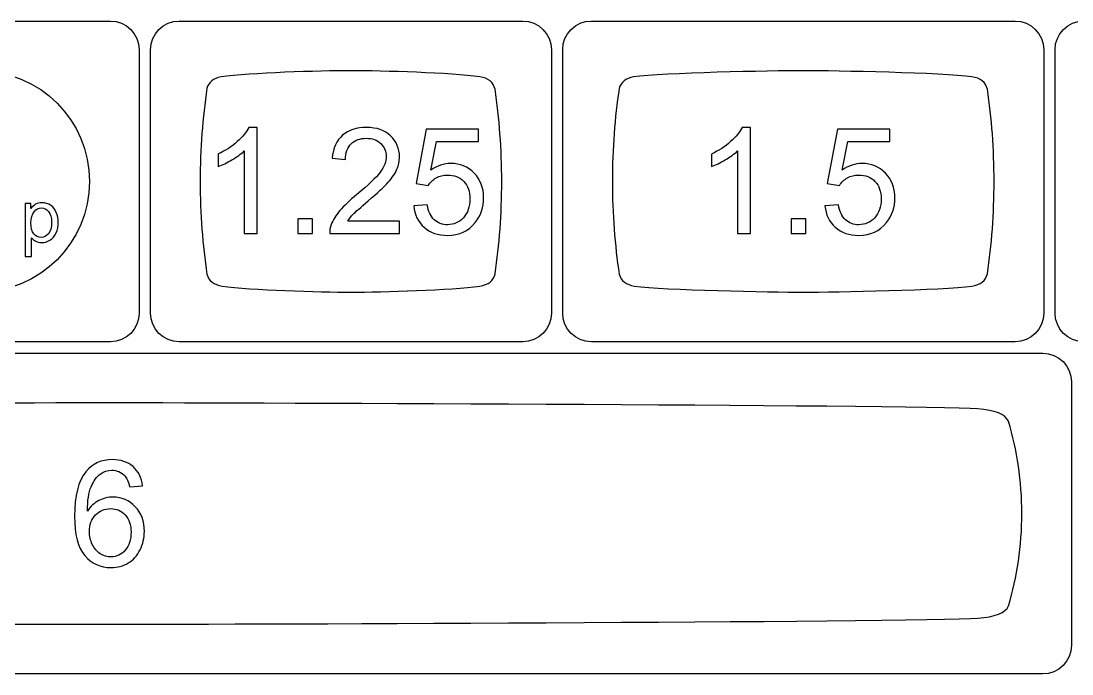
# Model space of a CAD drawing. Header units: millimetres. Extents: x -493 to 473, y -489 to 489.
# Drawn here: x -431.2 to -370.9, y 411.5 to 448.9 of the extents above; entities that cross this region are included whole.
import ezdxf

# ---------------------------------------------------------------- set-up
doc = ezdxf.new("R2010")
doc.units = ezdxf.units.MM
doc.header["$MEASUREMENT"] = 0
doc.layers.add('Layer 1', color=7, linetype='Continuous')

msp = doc.modelspace()

# ---------------------------------------------------------------- linework, layer by layer
at = {"layer": 'Layer 1', "color": 159}
msp.add_ellipse((-433.6068, 439.7147), major_axis=(0, 6.35), ratio=1, dxfattribs=at)
at = {"layer": 'Layer 1', "color": 169}
for points in [[(-441.1605, 430.5147), (-441.1605, 430.5147), (-426.0531, 430.5147), (-426.0531, 430.5147), (-426.0531, 430.5147), (-425.1476, 430.5147), (-424.4068, 431.2555), (-424.4068, 432.161), (-424.4068, 432.161), (-424.4068, 432.161), (-424.4068, 447.2684), (-424.4068, 447.2684), (-424.4068, 447.2684), (-424.4068, 448.1739), (-425.1476, 448.9147), (-426.0531, 448.9147), (-426.0531, 448.9147), (-426.0531, 448.9147), (-441.1605, 448.9147), (-441.1605, 448.9147), (-441.1605, 448.9147), (-442.066, 448.9147), (-442.8068, 448.1739), (-442.8068, 447.2684), (-442.8068, 447.2684), (-442.8068, 447.2684), (-442.8068, 432.161), (-442.8068, 432.161), (-442.8068, 432.161), (-442.8068, 431.2555), (-442.066, 430.5147), (-441.1605, 430.5147)], [(-422.1105, 430.5147), (-422.1105, 430.5147), (-402.4031, 430.5147), (-402.4031, 430.5147), (-402.4031, 430.5147), (-401.4976, 430.5147), (-400.7568, 431.2555), (-400.7568, 432.161), (-400.7568, 432.161), (-400.7568, 432.161), (-400.7568, 447.2684), (-400.7568, 447.2684), (-400.7568, 447.2684), (-400.7568, 448.1739), (-401.4976, 448.9147), (-402.4031, 448.9147), (-402.4031, 448.9147), (-402.4031, 448.9147), (-422.1105, 448.9147), (-422.1105, 448.9147), (-422.1105, 448.9147), (-423.016, 448.9147), (-423.7568, 448.1739), (-423.7568, 447.2684), (-423.7568, 447.2684), (-423.7568, 447.2684), (-423.7568, 432.161), (-423.7568, 432.161), (-423.7568, 432.161), (-423.7568, 431.2555), (-423.016, 430.5147), (-422.1105, 430.5147)], [(-398.4605, 430.5147), (-398.4605, 430.5147), (-374.1531, 430.5147), (-374.1531, 430.5147), (-374.1531, 430.5147), (-373.2477, 430.5147), (-372.5068, 431.2555), (-372.5068, 432.161), (-372.5068, 432.161), (-372.5068, 432.161), (-372.5068, 447.2684), (-372.5068, 447.2684), (-372.5068, 447.2684), (-372.5068, 448.1739), (-373.2477, 448.9147), (-374.1531, 448.9147), (-374.1531, 448.9147), (-374.1531, 448.9147), (-398.4605, 448.9147), (-398.4605, 448.9147), (-398.4605, 448.9147), (-399.3659, 448.9147), (-400.1068, 448.1739), (-400.1068, 447.2684), (-400.1068, 447.2684), (-400.1068, 447.2684), (-400.1068, 432.161), (-400.1068, 432.161), (-400.1068, 432.161), (-400.1068, 431.2555), (-399.3659, 430.5147), (-398.4605, 430.5147)], [(-370.2105, 430.5147), (-370.2105, 430.5147), (-341.3031, 430.5147), (-341.3031, 430.5147), (-341.3031, 430.5147), (-340.3976, 430.5147), (-339.6568, 431.2555), (-339.6568, 432.161), (-339.6568, 432.161), (-339.6568, 432.161), (-339.6568, 447.2684), (-339.6568, 447.2684), (-339.6568, 447.2684), (-339.6568, 448.1739), (-340.3976, 448.9147), (-341.3031, 448.9147), (-341.3031, 448.9147), (-341.3031, 448.9147), (-370.2105, 448.9147), (-370.2105, 448.9147), (-370.2105, 448.9147), (-371.116, 448.9147), (-371.8568, 448.1739), (-371.8568, 447.2684), (-371.8568, 447.2684), (-371.8568, 447.2684), (-371.8568, 432.161), (-371.8568, 432.161), (-371.8568, 432.161), (-371.8568, 431.2555), (-371.116, 430.5147), (-370.2105, 430.5147)], [(-479.6666, 411.4647), (-479.6666, 411.4647), (-372.5592, 411.4647), (-372.5592, 411.4647), (-372.5592, 411.4647), (-371.6535, 411.4647), (-370.9129, 412.2055), (-370.9129, 413.111), (-370.9129, 413.111), (-370.9129, 413.111), (-370.9129, 428.2184), (-370.9129, 428.2184), (-370.9129, 428.2184), (-370.9129, 429.1239), (-371.6535, 429.8647), (-372.5592, 429.8647), (-372.5592, 429.8647), (-372.5592, 429.8647), (-479.6666, 429.8647), (-479.6666, 429.8647), (-479.6666, 429.8647), (-480.5724, 429.8647), (-481.3129, 429.1239), (-481.3129, 428.2184), (-481.3129, 428.2184), (-481.3129, 428.2184), (-481.3129, 413.111), (-481.3129, 413.111), (-481.3129, 413.111), (-481.3129, 412.2055), (-480.5724, 411.4647), (-479.6666, 411.4647)]]:
    msp.add_open_spline(points, degree=3, knots=[0, 0, 0, 0, 0.1111111, 0.1111111, 0.1111111, 0.1111111, 0.2222222, 0.2222222, 0.2222222, 0.2222222, 0.3333333, 0.3333333, 0.3333333, 0.3333333, 0.4444444, 0.4444444, 0.4444444, 0.4444444, 0.5555556, 0.5555556, 0.5555556, 0.5555556, 0.6666667, 0.6666667, 0.6666667, 0.6666667, 0.7777778, 0.7777778, 0.7777778, 0.7777778, 1, 1, 1, 1], dxfattribs=at)
at = {"layer": 'Layer 1', "color": 159}
for points in [[(-412.2584, 446.0641), (-410.4211, 446.0637), (-406.5039, 445.9416), (-404.87, 445.716), (-404.87, 445.716), (-404.87, 445.716), (-404.87, 445.716), (-404.87, 445.716), (-404.87, 445.716), (-404.3736, 445.6431), (-404.078, 445.4105), (-403.9889, 445.0058), (-403.9889, 445.0058), (-403.7423, 443.3528), (-403.6073, 441.5713), (-403.6069, 439.7136), (-403.6069, 439.7136), (-403.6065, 437.8559), (-403.7406, 436.0742), (-403.9865, 434.4213), (-403.9865, 434.4213), (-404.0751, 434.0171), (-404.3702, 433.7847), (-404.8655, 433.7119), (-404.8655, 433.7119), (-406.4997, 433.4869), (-410.4284, 433.3639), (-412.2553, 433.3643), (-412.2553, 433.3643), (-414.0823, 433.3646), (-418.012, 433.4879), (-419.6467, 433.7136), (-419.6467, 433.7136), (-419.6467, 433.7136), (-419.6467, 433.7141), (-419.6467, 433.7141), (-419.6467, 433.7141), (-420.129, 433.7849), (-420.4219, 434.0066), (-420.5197, 434.3905), (-420.5197, 434.3905), (-420.7695, 436.0527), (-420.9064, 437.8449), (-420.9067, 439.7157), (-420.9067, 439.7157), (-420.9071, 441.5866), (-420.771, 443.3819), (-420.5216, 445.0452), (-420.5216, 445.0452), (-420.4272, 445.4121), (-420.1538, 445.6301), (-419.7064, 445.7093), (-419.7064, 445.7093), (-418.0556, 445.9393), (-414.0956, 446.0645), (-412.2584, 446.0641)], [(-386.3068, 446.0641), (-384.4485, 446.0637), (-378.287, 445.9416), (-376.6345, 445.716), (-376.6345, 445.716), (-376.6345, 445.716), (-376.6345, 445.716), (-376.6345, 445.716), (-376.6345, 445.716), (-376.1324, 445.6431), (-375.8333, 445.4105), (-375.7432, 445.0058), (-375.7432, 445.0058), (-375.4938, 443.3529), (-375.3572, 441.5713), (-375.3569, 439.7136), (-375.3569, 439.7136), (-375.3565, 437.8559), (-375.4921, 436.0742), (-375.7407, 434.4213), (-375.7407, 434.4213), (-375.8305, 434.0171), (-376.129, 433.7847), (-376.6299, 433.7118), (-376.6299, 433.7118), (-378.2829, 433.4869), (-384.4558, 433.3639), (-386.3038, 433.3643), (-386.3038, 433.3643), (-388.1517, 433.3646), (-394.3288, 433.4879), (-395.9823, 433.7136), (-395.9823, 433.7136), (-395.9823, 433.7136), (-395.9822, 433.7141), (-395.9822, 433.7141), (-395.9822, 433.7141), (-396.4701, 433.7849), (-396.7664, 434.0066), (-396.8652, 434.3905), (-396.8652, 434.3905), (-397.1179, 436.0527), (-397.2564, 437.8448), (-397.2568, 439.7157), (-397.2568, 439.7157), (-397.2571, 441.5866), (-397.1195, 443.3819), (-396.8672, 445.0452), (-396.8672, 445.0452), (-396.7717, 445.4121), (-396.4952, 445.63), (-396.0426, 445.7093), (-396.0426, 445.7093), (-394.3729, 445.9394), (-388.1651, 446.0645), (-386.3068, 446.0641)], [(-426.1129, 427.0146), (-422.4217, 427.0142), (-379.5833, 426.8921), (-376.3007, 426.6665), (-376.3007, 426.6665), (-376.3007, 426.6665), (-376.3007, 426.6665), (-376.3007, 426.6665), (-376.3007, 426.6665), (-375.3035, 426.5936), (-374.7095, 426.361), (-374.5306, 425.9563), (-374.5306, 425.9563), (-374.0351, 424.3033), (-373.7639, 422.5217), (-373.7631, 420.6641), (-373.7631, 420.6641), (-373.7624, 418.8064), (-374.0316, 417.0247), (-374.5256, 415.3718), (-374.5256, 415.3718), (-374.7039, 414.9676), (-375.2967, 414.7352), (-376.2917, 414.6624), (-376.2917, 414.6624), (-379.575, 414.4374), (-422.4363, 414.3144), (-426.1068, 414.3148), (-426.1068, 414.3148), (-429.7774, 414.3151), (-472.647, 414.4384), (-475.9313, 414.6641), (-475.9313, 414.6641), (-475.9313, 414.6641), (-475.9311, 414.6646), (-475.9311, 414.6646), (-475.9311, 414.6646), (-476.9002, 414.7354), (-477.4887, 414.9571), (-477.6851, 415.341), (-477.6851, 415.341), (-478.1869, 417.0032), (-478.4619, 418.7954), (-478.4627, 420.6662), (-478.4627, 420.6662), (-478.4634, 422.5371), (-478.1902, 424.3324), (-477.6889, 425.9957), (-477.6889, 425.9957), (-477.4994, 426.3626), (-476.9501, 426.5805), (-476.0512, 426.6598), (-476.0512, 426.6598), (-472.7346, 426.8898), (-429.804, 427.015), (-426.1129, 427.0146)]]:
    msp.add_open_spline(points, degree=3, knots=[0, 0, 0, 0, 0.0666667, 0.0666667, 0.0666667, 0.0666667, 0.1333333, 0.1333333, 0.1333333, 0.1333333, 0.2, 0.2, 0.2, 0.2, 0.2666667, 0.2666667, 0.2666667, 0.2666667, 0.3333333, 0.3333333, 0.3333333, 0.3333333, 0.4, 0.4, 0.4, 0.4, 0.4666667, 0.4666667, 0.4666667, 0.4666667, 0.5333333, 0.5333333, 0.5333333, 0.5333333, 0.6, 0.6, 0.6, 0.6, 0.6666667, 0.6666667, 0.6666667, 0.6666667, 0.7333333, 0.7333333, 0.7333333, 0.7333333, 0.8, 0.8, 0.8, 0.8, 0.8666667, 0.8666667, 0.8666667, 0.8666667, 1, 1, 1, 1], dxfattribs=at)
at = {"layer": 'Layer 1', "color": 132}
for points, knots in [([(-417.6338, 436.7218), (-417.6338, 436.7218), (-418.3789, 436.7218), (-418.3789, 436.7218), (-418.3789, 436.7218), (-418.3789, 436.7218), (-418.3789, 441.4659), (-418.3789, 441.4659), (-418.3789, 441.4659), (-418.5581, 441.2938), (-418.7937, 441.123), (-419.0844, 440.9523), (-419.0844, 440.9523), (-419.3751, 440.7815), (-419.6376, 440.6531), (-419.869, 440.5685), (-419.869, 440.5685), (-419.869, 440.5685), (-419.869, 441.2881), (-419.869, 441.2881), (-419.869, 441.2881), (-419.4527, 441.4829), (-419.0887, 441.7199), (-418.7768, 441.9993), (-418.7768, 441.9993), (-418.465, 442.2773), (-418.2434, 442.5468), (-418.1136, 442.8093), (-418.1136, 442.8093), (-418.1136, 442.8093), (-417.6338, 442.8093), (-417.6338, 442.8093), (-417.6338, 442.8093), (-417.6338, 442.8093), (-417.6338, 436.7218), (-417.6338, 436.7218)], [0, 0, 0, 0, 0.1, 0.1, 0.1, 0.1, 0.2, 0.2, 0.2, 0.2, 0.3, 0.3, 0.3, 0.3, 0.4, 0.4, 0.4, 0.4, 0.5, 0.5, 0.5, 0.5, 0.6, 0.6, 0.6, 0.6, 0.7, 0.7, 0.7, 0.7, 0.8, 0.8, 0.8, 0.8, 1, 1, 1, 1]), ([(-409.4636, 437.433), (-409.4636, 437.433), (-409.4636, 436.7218), (-409.4636, 436.7218), (-409.4636, 436.7218), (-409.4636, 436.7218), (-413.4768, 436.7218), (-413.4768, 436.7218), (-413.4768, 436.7218), (-413.4824, 436.901), (-413.4528, 437.0732), (-413.3893, 437.2397), (-413.3893, 437.2397), (-413.2863, 437.512), (-413.1212, 437.7815), (-412.894, 438.0454), (-412.894, 438.0454), (-412.6668, 438.3093), (-412.3422, 438.6141), (-411.9203, 438.9598), (-411.9203, 438.9598), (-411.2642, 439.5003), (-410.8183, 439.9278), (-410.5854, 440.2439), (-410.5854, 440.2439), (-410.3512, 440.56), (-410.2341, 440.8591), (-410.2341, 441.1414), (-410.2341, 441.1414), (-410.2341, 441.4363), (-410.3399, 441.6846), (-410.5516, 441.8878), (-410.5516, 441.8878), (-410.7632, 442.0896), (-411.0398, 442.1912), (-411.3799, 442.1912), (-411.3799, 442.1912), (-411.7397, 442.1912), (-412.0276, 442.084), (-412.2435, 441.8695), (-412.2435, 441.8695), (-412.4594, 441.6564), (-412.568, 441.3601), (-412.5708, 440.9805), (-412.5708, 440.9805), (-412.5708, 440.9805), (-413.3328, 441.0567), (-413.3328, 441.0567), (-413.3328, 441.0567), (-413.2806, 441.6268), (-413.0831, 442.0614), (-412.7416, 442.3606), (-412.7416, 442.3606), (-412.3987, 442.6597), (-411.9401, 442.8093), (-411.3629, 442.8093), (-411.3629, 442.8093), (-410.7816, 442.8093), (-410.3201, 442.6484), (-409.9815, 442.3253), (-409.9815, 442.3253), (-409.6414, 442.0021), (-409.4721, 441.6014), (-409.4721, 441.1244), (-409.4721, 441.1244), (-409.4721, 440.8817), (-409.5215, 440.6432), (-409.6216, 440.409), (-409.6216, 440.409), (-409.7204, 440.1734), (-409.8855, 439.9264), (-410.1155, 439.6668), (-410.1155, 439.6668), (-410.3469, 439.4085), (-410.7294, 439.0515), (-411.2628, 438.6), (-411.2628, 438.6), (-411.7101, 438.2246), (-411.9979, 437.9706), (-412.1249, 437.8366), (-412.1249, 437.8366), (-412.2519, 437.7025), (-412.3564, 437.5685), (-412.4396, 437.433), (-412.4396, 437.433), (-412.4396, 437.433), (-409.4636, 437.433), (-409.4636, 437.433)], [0, 0, 0, 0, 0.0434783, 0.0434783, 0.0434783, 0.0434783, 0.0869565, 0.0869565, 0.0869565, 0.0869565, 0.1304348, 0.1304348, 0.1304348, 0.1304348, 0.173913, 0.173913, 0.173913, 0.173913, 0.2173913, 0.2173913, 0.2173913, 0.2173913, 0.2608696, 0.2608696, 0.2608696, 0.2608696, 0.3043478, 0.3043478, 0.3043478, 0.3043478, 0.3478261, 0.3478261, 0.3478261, 0.3478261, 0.3913043, 0.3913043, 0.3913043, 0.3913043, 0.4347826, 0.4347826, 0.4347826, 0.4347826, 0.4782609, 0.4782609, 0.4782609, 0.4782609, 0.5217391, 0.5217391, 0.5217391, 0.5217391, 0.5652174, 0.5652174, 0.5652174, 0.5652174, 0.6086957, 0.6086957, 0.6086957, 0.6086957, 0.6521739, 0.6521739, 0.6521739, 0.6521739, 0.6956522, 0.6956522, 0.6956522, 0.6956522, 0.7391304, 0.7391304, 0.7391304, 0.7391304, 0.7826087, 0.7826087, 0.7826087, 0.7826087, 0.826087, 0.826087, 0.826087, 0.826087, 0.8695652, 0.8695652, 0.8695652, 0.8695652, 0.9130435, 0.9130435, 0.9130435, 0.9130435, 1, 1, 1, 1]), ([(-408.6579, 438.3135), (-408.6579, 438.3135), (-407.879, 438.3728), (-407.879, 438.3728), (-407.879, 438.3728), (-407.8211, 437.9932), (-407.6871, 437.7082), (-407.4782, 437.5162), (-407.4782, 437.5162), (-407.2694, 437.3258), (-407.014, 437.2298), (-406.7134, 437.2298), (-406.7134, 437.2298), (-406.3508, 437.2298), (-406.0474, 437.3653), (-405.8004, 437.6348), (-405.8004, 437.6348), (-405.5549, 437.9057), (-405.4321, 438.2641), (-405.4321, 438.71), (-405.4321, 438.71), (-405.4321, 439.1348), (-405.5492, 439.4692), (-405.7849, 439.7147), (-405.7849, 439.7147), (-406.0206, 439.9603), (-406.3324, 440.083), (-406.7205, 440.083), (-406.7205, 440.083), (-406.9618, 440.083), (-407.1777, 440.028), (-407.3696, 439.9179), (-407.3696, 439.9179), (-407.5601, 439.8079), (-407.7096, 439.6654), (-407.8197, 439.4904), (-407.8197, 439.4904), (-407.8197, 439.4904), (-408.5224, 439.592), (-408.5224, 439.592), (-408.5224, 439.592), (-408.5224, 439.592), (-407.9382, 442.7077), (-407.9382, 442.7077), (-407.9382, 442.7077), (-407.9382, 442.7077), (-404.9326, 442.7077), (-404.9326, 442.7077), (-404.9326, 442.7077), (-404.9326, 442.7077), (-404.9326, 441.9965), (-404.9326, 441.9965), (-404.9326, 441.9965), (-404.9326, 441.9965), (-407.3442, 441.9965), (-407.3442, 441.9965), (-407.3442, 441.9965), (-407.3442, 441.9965), (-407.6673, 440.361), (-407.6673, 440.361), (-407.6673, 440.361), (-407.3047, 440.6164), (-406.9237, 440.7434), (-406.5257, 440.7434), (-406.5257, 440.7434), (-405.998, 440.7434), (-405.5521, 440.56), (-405.1894, 440.1931), (-405.1894, 440.1931), (-404.8268, 439.8262), (-404.6447, 439.3549), (-404.6447, 438.7792), (-404.6447, 438.7792), (-404.6447, 438.2303), (-404.8042, 437.7561), (-405.1231, 437.3568), (-405.1231, 437.3568), (-405.5111, 436.8657), (-406.0417, 436.6202), (-406.7134, 436.6202), (-406.7134, 436.6202), (-407.2637, 436.6202), (-407.7125, 436.7754), (-408.061, 437.0845), (-408.061, 437.0845), (-408.4095, 437.3935), (-408.6085, 437.8027), (-408.6579, 438.3135)], [0, 0, 0, 0, 0.0434783, 0.0434783, 0.0434783, 0.0434783, 0.0869565, 0.0869565, 0.0869565, 0.0869565, 0.1304348, 0.1304348, 0.1304348, 0.1304348, 0.173913, 0.173913, 0.173913, 0.173913, 0.2173913, 0.2173913, 0.2173913, 0.2173913, 0.2608696, 0.2608696, 0.2608696, 0.2608696, 0.3043478, 0.3043478, 0.3043478, 0.3043478, 0.3478261, 0.3478261, 0.3478261, 0.3478261, 0.3913043, 0.3913043, 0.3913043, 0.3913043, 0.4347826, 0.4347826, 0.4347826, 0.4347826, 0.4782609, 0.4782609, 0.4782609, 0.4782609, 0.5217391, 0.5217391, 0.5217391, 0.5217391, 0.5652174, 0.5652174, 0.5652174, 0.5652174, 0.6086957, 0.6086957, 0.6086957, 0.6086957, 0.6521739, 0.6521739, 0.6521739, 0.6521739, 0.6956522, 0.6956522, 0.6956522, 0.6956522, 0.7391304, 0.7391304, 0.7391304, 0.7391304, 0.7826087, 0.7826087, 0.7826087, 0.7826087, 0.826087, 0.826087, 0.826087, 0.826087, 0.8695652, 0.8695652, 0.8695652, 0.8695652, 0.9130435, 0.9130435, 0.9130435, 0.9130435, 1, 1, 1, 1]), ([(-389.3294, 436.7213), (-389.3294, 436.7213), (-390.0745, 436.7213), (-390.0745, 436.7213), (-390.0745, 436.7213), (-390.0745, 436.7213), (-390.0745, 441.4654), (-390.0745, 441.4654), (-390.0745, 441.4654), (-390.2537, 441.2933), (-390.4893, 441.1225), (-390.78, 440.9518), (-390.78, 440.9518), (-391.0707, 440.781), (-391.3332, 440.6526), (-391.5646, 440.568), (-391.5646, 440.568), (-391.5646, 440.568), (-391.5646, 441.2876), (-391.5646, 441.2876), (-391.5646, 441.2876), (-391.1483, 441.4824), (-390.7843, 441.7194), (-390.4724, 441.9988), (-390.4724, 441.9988), (-390.1606, 442.2768), (-389.939, 442.5463), (-389.8092, 442.8088), (-389.8092, 442.8088), (-389.8092, 442.8088), (-389.3294, 442.8088), (-389.3294, 442.8088), (-389.3294, 442.8088), (-389.3294, 442.8088), (-389.3294, 436.7213), (-389.3294, 436.7213)], [0, 0, 0, 0, 0.1, 0.1, 0.1, 0.1, 0.2, 0.2, 0.2, 0.2, 0.3, 0.3, 0.3, 0.3, 0.4, 0.4, 0.4, 0.4, 0.5, 0.5, 0.5, 0.5, 0.6, 0.6, 0.6, 0.6, 0.7, 0.7, 0.7, 0.7, 0.8, 0.8, 0.8, 0.8, 1, 1, 1, 1]), ([(-385.0623, 438.313), (-385.0623, 438.313), (-384.2834, 438.3723), (-384.2834, 438.3723), (-384.2834, 438.3723), (-384.2255, 437.9927), (-384.0915, 437.7077), (-383.8826, 437.5157), (-383.8826, 437.5157), (-383.6738, 437.3253), (-383.4184, 437.2293), (-383.1178, 437.2293), (-383.1178, 437.2293), (-382.7552, 437.2293), (-382.4518, 437.3648), (-382.2048, 437.6343), (-382.2048, 437.6343), (-381.9593, 437.9052), (-381.8365, 438.2636), (-381.8365, 438.7095), (-381.8365, 438.7095), (-381.8365, 439.1343), (-381.9536, 439.4687), (-382.1893, 439.7142), (-382.1893, 439.7142), (-382.425, 439.9598), (-382.7368, 440.0825), (-383.1249, 440.0825), (-383.1249, 440.0825), (-383.3662, 440.0825), (-383.5821, 440.0275), (-383.774, 439.9174), (-383.774, 439.9174), (-383.9645, 439.8074), (-384.114, 439.6649), (-384.2241, 439.4899), (-384.2241, 439.4899), (-384.2241, 439.4899), (-384.9268, 439.5915), (-384.9268, 439.5915), (-384.9268, 439.5915), (-384.9268, 439.5915), (-384.3426, 442.7072), (-384.3426, 442.7072), (-384.3426, 442.7072), (-384.3426, 442.7072), (-381.337, 442.7072), (-381.337, 442.7072), (-381.337, 442.7072), (-381.337, 442.7072), (-381.337, 441.996), (-381.337, 441.996), (-381.337, 441.996), (-381.337, 441.996), (-383.7486, 441.996), (-383.7486, 441.996), (-383.7486, 441.996), (-383.7486, 441.996), (-384.0717, 440.3605), (-384.0717, 440.3605), (-384.0717, 440.3605), (-383.7091, 440.6159), (-383.3281, 440.7429), (-382.9301, 440.7429), (-382.9301, 440.7429), (-382.4024, 440.7429), (-381.9565, 440.5595), (-381.5938, 440.1926), (-381.5938, 440.1926), (-381.2312, 439.8257), (-381.0491, 439.3544), (-381.0491, 438.7787), (-381.0491, 438.7787), (-381.0491, 438.2298), (-381.2086, 437.7556), (-381.5275, 437.3563), (-381.5275, 437.3563), (-381.9155, 436.8652), (-382.4461, 436.6197), (-383.1178, 436.6197), (-383.1178, 436.6197), (-383.6681, 436.6197), (-384.1169, 436.7749), (-384.4654, 437.084), (-384.4654, 437.084), (-384.8139, 437.393), (-385.0129, 437.8022), (-385.0623, 438.313)], [0, 0, 0, 0, 0.0434783, 0.0434783, 0.0434783, 0.0434783, 0.0869565, 0.0869565, 0.0869565, 0.0869565, 0.1304348, 0.1304348, 0.1304348, 0.1304348, 0.173913, 0.173913, 0.173913, 0.173913, 0.2173913, 0.2173913, 0.2173913, 0.2173913, 0.2608696, 0.2608696, 0.2608696, 0.2608696, 0.3043478, 0.3043478, 0.3043478, 0.3043478, 0.3478261, 0.3478261, 0.3478261, 0.3478261, 0.3913043, 0.3913043, 0.3913043, 0.3913043, 0.4347826, 0.4347826, 0.4347826, 0.4347826, 0.4782609, 0.4782609, 0.4782609, 0.4782609, 0.5217391, 0.5217391, 0.5217391, 0.5217391, 0.5652174, 0.5652174, 0.5652174, 0.5652174, 0.6086957, 0.6086957, 0.6086957, 0.6086957, 0.6521739, 0.6521739, 0.6521739, 0.6521739, 0.6956522, 0.6956522, 0.6956522, 0.6956522, 0.7391304, 0.7391304, 0.7391304, 0.7391304, 0.7826087, 0.7826087, 0.7826087, 0.7826087, 0.826087, 0.826087, 0.826087, 0.826087, 0.8695652, 0.8695652, 0.8695652, 0.8695652, 0.9130435, 0.9130435, 0.9130435, 0.9130435, 1, 1, 1, 1]), ([(-430.9579, 435.407), (-430.9579, 435.407), (-430.9579, 438.4465), (-430.9579, 438.4465), (-430.9579, 438.4465), (-430.9579, 438.4465), (-430.6192, 438.4465), (-430.6192, 438.4465), (-430.6192, 438.4465), (-430.6192, 438.4465), (-430.6192, 438.1579), (-430.6192, 438.1579), (-430.6192, 438.1579), (-430.5395, 438.2694), (-430.4492, 438.3534), (-430.3483, 438.4091), (-430.3483, 438.4091), (-430.2481, 438.4648), (-430.1261, 438.493), (-429.9828, 438.493), (-429.9828, 438.493), (-429.7952, 438.493), (-429.6301, 438.4451), (-429.4868, 438.3484), (-429.4868, 438.3484), (-429.3436, 438.2525), (-429.2357, 438.1163), (-429.1623, 437.9413), (-429.1623, 437.9413), (-429.0896, 437.7656), (-429.0529, 437.5737), (-429.0529, 437.3642), (-429.0529, 437.3642), (-429.0529, 437.1405), (-429.0931, 436.9387), (-429.1736, 436.7588), (-429.1736, 436.7588), (-429.254, 436.5796), (-429.3711, 436.442), (-429.5249, 436.3461), (-429.5249, 436.3461), (-429.678, 436.2508), (-429.8396, 436.2028), (-430.0089, 436.2028), (-430.0089, 436.2028), (-430.1331, 436.2028), (-430.2446, 436.2289), (-430.3427, 436.2811), (-430.3427, 436.2811), (-430.4414, 436.3334), (-430.5219, 436.399), (-430.5854, 436.4787), (-430.5854, 436.4787), (-430.5854, 436.4787), (-430.5854, 435.407), (-430.5854, 435.407), (-430.5854, 435.407), (-430.5854, 435.407), (-430.9579, 435.407), (-430.9579, 435.407)], [0, 0, 0, 0, 0.0625, 0.0625, 0.0625, 0.0625, 0.125, 0.125, 0.125, 0.125, 0.1875, 0.1875, 0.1875, 0.1875, 0.25, 0.25, 0.25, 0.25, 0.3125, 0.3125, 0.3125, 0.3125, 0.375, 0.375, 0.375, 0.375, 0.4375, 0.4375, 0.4375, 0.4375, 0.5, 0.5, 0.5, 0.5, 0.5625, 0.5625, 0.5625, 0.5625, 0.625, 0.625, 0.625, 0.625, 0.6875, 0.6875, 0.6875, 0.6875, 0.75, 0.75, 0.75, 0.75, 0.8125, 0.8125, 0.8125, 0.8125, 0.875, 0.875, 0.875, 0.875, 1, 1, 1, 1]), ([(-430.6192, 437.3345), (-430.6192, 437.053), (-430.5621, 436.8449), (-430.4485, 436.7101), (-430.4485, 436.7101), (-430.3342, 436.5754), (-430.1959, 436.5076), (-430.0336, 436.5076), (-430.0336, 436.5076), (-429.8685, 436.5076), (-429.7274, 436.5775), (-429.6103, 436.7172), (-429.6103, 436.7172), (-429.4925, 436.8569), (-429.4339, 437.0728), (-429.4339, 437.3656), (-429.4339, 437.3656), (-429.4339, 437.645), (-429.4911, 437.8538), (-429.6061, 437.9928), (-429.6061, 437.9928), (-429.7211, 438.1318), (-429.8579, 438.201), (-430.0174, 438.201), (-430.0174, 438.201), (-430.1754, 438.201), (-430.3151, 438.1269), (-430.4365, 437.9794), (-430.4365, 437.9794), (-430.5586, 437.8312), (-430.6192, 437.6168), (-430.6192, 437.3345)], [0, 0, 0, 0, 0.1111111, 0.1111111, 0.1111111, 0.1111111, 0.2222222, 0.2222222, 0.2222222, 0.2222222, 0.3333333, 0.3333333, 0.3333333, 0.3333333, 0.4444444, 0.4444444, 0.4444444, 0.4444444, 0.5555556, 0.5555556, 0.5555556, 0.5555556, 0.6666667, 0.6666667, 0.6666667, 0.6666667, 0.7777778, 0.7777778, 0.7777778, 0.7777778, 1, 1, 1, 1]), ([(-415.3041, 436.7218), (-415.3041, 436.7218), (-415.3041, 437.5685), (-415.3041, 437.5685), (-415.3041, 437.5685), (-415.3041, 437.5685), (-414.4575, 437.5685), (-414.4575, 437.5685), (-414.4575, 437.5685), (-414.4575, 437.5685), (-414.4575, 436.7218), (-414.4575, 436.7218), (-414.4575, 436.7218), (-414.4575, 436.7218), (-415.3041, 436.7218), (-415.3041, 436.7218)], [0, 0, 0, 0, 0.2, 0.2, 0.2, 0.2, 0.4, 0.4, 0.4, 0.4, 0.6, 0.6, 0.6, 0.6, 1, 1, 1, 1]), ([(-386.9997, 436.7213), (-386.9997, 436.7213), (-386.9997, 437.568), (-386.9997, 437.568), (-386.9997, 437.568), (-386.9997, 437.568), (-386.1531, 437.568), (-386.1531, 437.568), (-386.1531, 437.568), (-386.1531, 437.568), (-386.1531, 436.7213), (-386.1531, 436.7213), (-386.1531, 436.7213), (-386.1531, 436.7213), (-386.9997, 436.7213), (-386.9997, 436.7213)], [0, 0, 0, 0, 0.2, 0.2, 0.2, 0.2, 0.4, 0.4, 0.4, 0.4, 0.6, 0.6, 0.6, 0.6, 1, 1, 1, 1]), ([(-424.2122, 422.2522), (-424.2122, 422.2522), (-424.9488, 422.193), (-424.9488, 422.193), (-424.9488, 422.193), (-425.0151, 422.4851), (-425.1096, 422.6981), (-425.2324, 422.8308), (-425.2324, 422.8308), (-425.4342, 423.0439), (-425.6839, 423.1497), (-425.9803, 423.1497), (-425.9803, 423.1497), (-426.2188, 423.1497), (-426.4304, 423.0834), (-426.6124, 422.9507), (-426.6124, 422.9507), (-426.8467, 422.78), (-427.0301, 422.5316), (-427.167, 422.2043), (-427.167, 422.2043), (-427.3025, 421.8755), (-427.373, 421.4084), (-427.3787, 420.803), (-427.3787, 420.803), (-427.1995, 421.0754), (-426.9793, 421.2786), (-426.7197, 421.4098), (-426.7197, 421.4098), (-426.46, 421.5424), (-426.1891, 421.6088), (-425.9041, 421.6088), (-425.9041, 421.6088), (-425.4074, 421.6088), (-424.984, 421.4253), (-424.6341, 421.0599), (-424.6341, 421.0599), (-424.2855, 420.6944), (-424.1106, 420.2231), (-424.1106, 419.6431), (-424.1106, 419.6431), (-424.1106, 419.2621), (-424.1924, 418.9093), (-424.3561, 418.582), (-424.3561, 418.582), (-424.5212, 418.2546), (-424.7456, 418.0048), (-425.0334, 417.8313), (-425.0334, 417.8313), (-425.3199, 417.6577), (-425.6458, 417.5702), (-426.0099, 417.5702), (-426.0099, 417.5702), (-426.6294, 417.5702), (-427.136, 417.7988), (-427.5283, 418.2546), (-427.5283, 418.2546), (-427.9191, 418.7104), (-428.1153, 419.4625), (-428.1153, 420.5095), (-428.1153, 420.5095), (-428.1153, 421.6807), (-427.898, 422.533), (-427.4648, 423.065), (-427.4648, 423.065), (-427.0866, 423.5279), (-426.5772, 423.7593), (-425.9351, 423.7593), (-425.9351, 423.7593), (-425.4582, 423.7593), (-425.0659, 423.6252), (-424.7611, 423.3585), (-424.7611, 423.3585), (-424.4563, 423.0918), (-424.2728, 422.7235), (-424.2122, 422.2522)], [0, 0, 0, 0, 0.05, 0.05, 0.05, 0.05, 0.1, 0.1, 0.1, 0.1, 0.15, 0.15, 0.15, 0.15, 0.2, 0.2, 0.2, 0.2, 0.25, 0.25, 0.25, 0.25, 0.3, 0.3, 0.3, 0.3, 0.35, 0.35, 0.35, 0.35, 0.4, 0.4, 0.4, 0.4, 0.45, 0.45, 0.45, 0.45, 0.5, 0.5, 0.5, 0.5, 0.55, 0.55, 0.55, 0.55, 0.6, 0.6, 0.6, 0.6, 0.65, 0.65, 0.65, 0.65, 0.7, 0.7, 0.7, 0.7, 0.75, 0.75, 0.75, 0.75, 0.8, 0.8, 0.8, 0.8, 0.85, 0.85, 0.85, 0.85, 0.9, 0.9, 0.9, 0.9, 1, 1, 1, 1]), ([(-427.2601, 419.6361), (-427.2601, 419.3792), (-427.2051, 419.1337), (-427.0965, 418.8995), (-427.0965, 418.8995), (-426.9878, 418.6652), (-426.8354, 418.4874), (-426.6421, 418.3647), (-426.6421, 418.3647), (-426.4473, 418.2419), (-426.2413, 418.1798), (-426.0226, 418.1798), (-426.0226, 418.1798), (-425.7051, 418.1798), (-425.4342, 418.3068), (-425.2098, 418.5608), (-425.2098, 418.5608), (-424.9854, 418.8148), (-424.8726, 419.1591), (-424.8726, 419.5951), (-424.8726, 419.5951), (-424.8726, 420.0142), (-424.984, 420.3444), (-425.2056, 420.5857), (-425.2056, 420.5857), (-425.4271, 420.827), (-425.7093, 420.9484), (-426.0522, 420.9484), (-426.0522, 420.9484), (-426.3881, 420.9484), (-426.6745, 420.827), (-426.9088, 420.5857), (-426.9088, 420.5857), (-427.143, 420.3444), (-427.2601, 420.0283), (-427.2601, 419.6361)], [0, 0, 0, 0, 0.1, 0.1, 0.1, 0.1, 0.2, 0.2, 0.2, 0.2, 0.3, 0.3, 0.3, 0.3, 0.4, 0.4, 0.4, 0.4, 0.5, 0.5, 0.5, 0.5, 0.6, 0.6, 0.6, 0.6, 0.7, 0.7, 0.7, 0.7, 0.8, 0.8, 0.8, 0.8, 1, 1, 1, 1])]:
    msp.add_open_spline(points, degree=3, knots=knots, dxfattribs=at)

doc.saveas('drawing.dxf')
